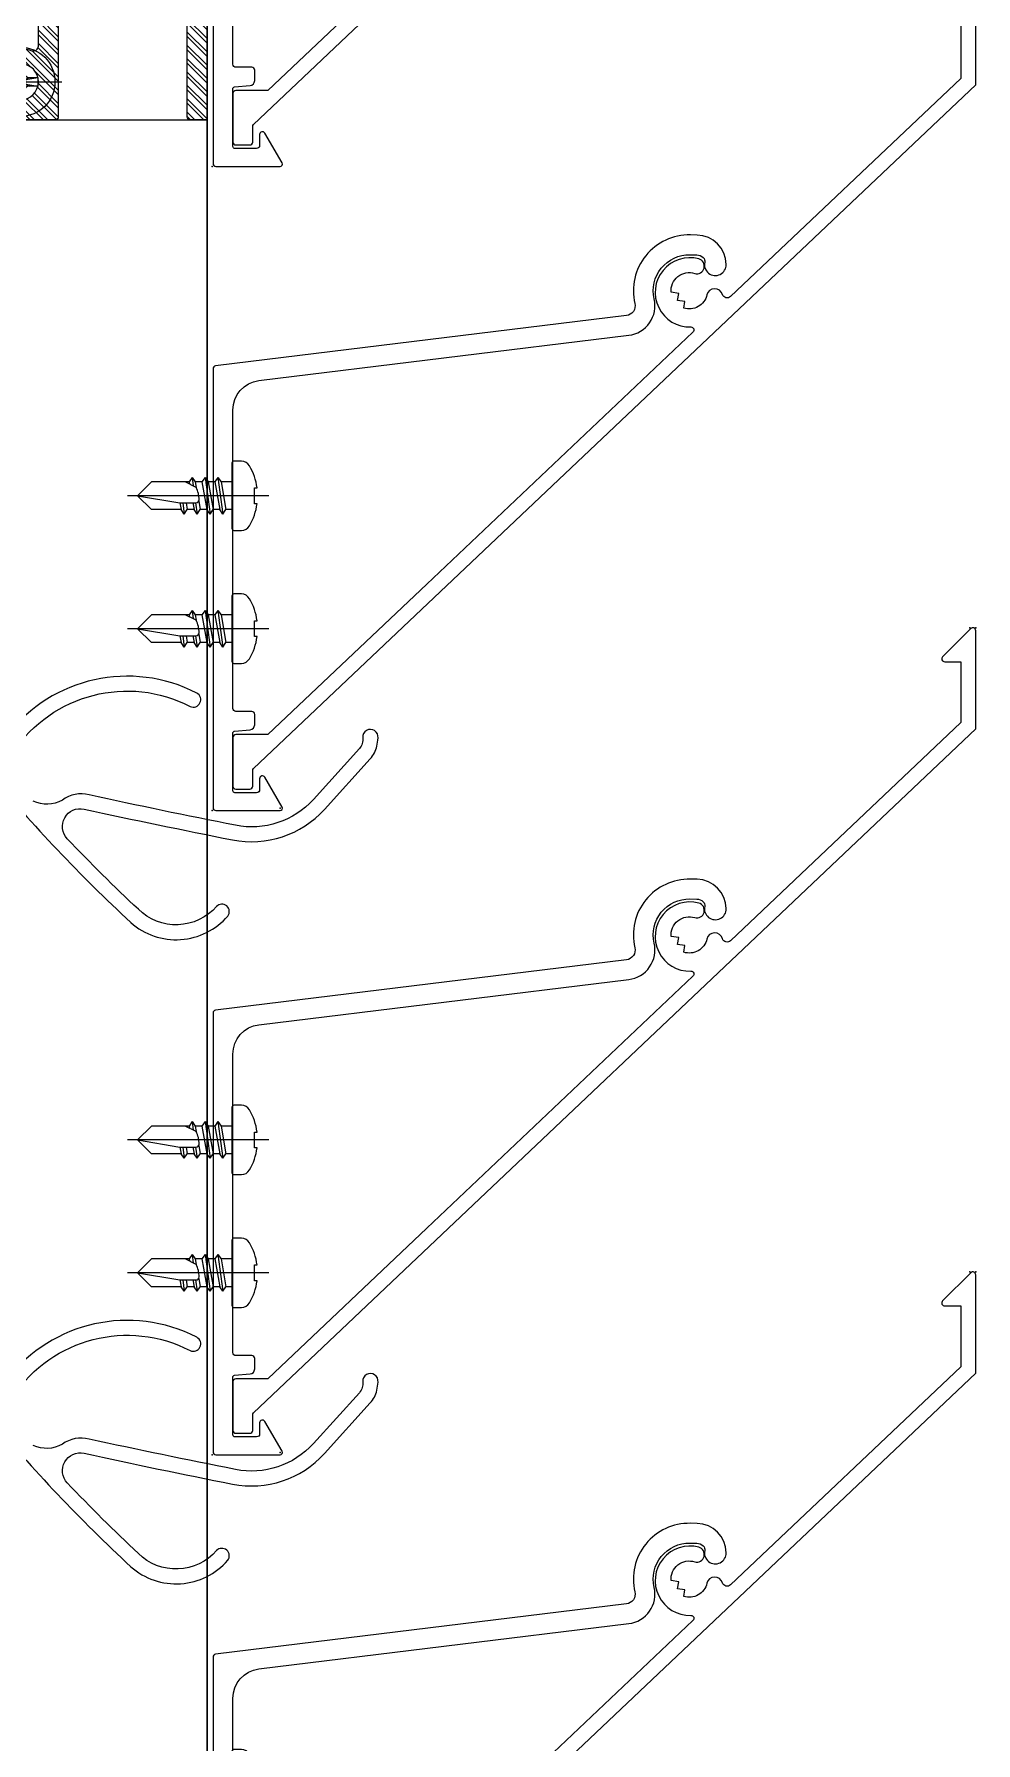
# Model space of a CAD drawing. Header units: millimetres. Extents: x -1379 to 1385823, y -4884429 to 548763.
# Drawn here: x 419149.2 to 419244.1, y -2330324.9 to -2330152.5 of the extents above; entities that cross this region are included whole.
import ezdxf

# ---------------------------------------------------------------- set-up
doc = ezdxf.new("R2010")
doc.units = ezdxf.units.MM
doc.set_wipeout_variables(frame=1)
doc.linetypes.add('CENTER', pattern=[50.800000000000004, 31.75, -6.35, 6.35, -6.35])
for name, color, linetype in [('010 - ASPG_ACCESSORIES_MAIN_COLOR_1', 7, 'Continuous'), ('010 - ASPG_EXTR_DEF_SUB', 7, 'Continuous'), ('010 - ASPG_EXTR_MAIN_COLOR_2', 7, 'Continuous'), ('010 - ASPG_FRAMING_CUT_COLOR_4', 7, 'Continuous'), ('010 - ASPG_FRAMING_HATCH_', 7, 'Continuous'), ('010 - ASPG_FRAMING_MAIN_COLOR_2', 7, 'Continuous'), ('010 - ASPG_FRAMING_SUB_COLOR_2', 7, 'Continuous'), ('010 - ASPG_FRAMING_WIPEOUT_', 7, 'Continuous'), ('BOLT & SCREW', 7, 'Continuous'), ('Center Line', 7, 'CENTER')]:
    doc.layers.add(name, color=color, linetype=linetype)
doc.layers.add('12-GRID', color=7, linetype='CENTER', lineweight=13)
doc.layers.add('SCREW', color=7, linetype='Continuous', lineweight=5)

# ---------------------------------------------------------------- blocks, each defined once
blk = doc.blocks.new('*U3530')
at = {"layer": '12-GRID', "color": 7, "linetype": 'CENTER'}
for p, q in [((5.684341886080801e-14, -6.200000000000029), (5.684341886080801e-14, 2.200000000000029)), ((-4.199999999999973, -2), (4.200000000000085, -2))]:
    blk.add_line(p, q, dxfattribs=at)
at = {"layer": 'BOLT & SCREW', "color": 7}
for p, q in [((-0.553537628269381, -1.771128018217196), (-1.767499999999847, -1.558125000000442)), ((-0.4577439635652332, -1.771128018217196), (-0.8837500000000146, -1.558125000000442)), ((-0.2288719817826677, -1.446462371730204), (-0.4418749999998197, -0.2325000000002947)), ((-0.2288719817826677, -1.542256036434869), (-0.4418749999998197, -1.116250000000048)), ((0.2288719817822642, -1.446462371730562), (0.4418749999996946, -0.2324999999999764)), ((0.2288719817822642, -1.542256036434869), (0.4418749999996946, -1.116250000000048)), ((0.4577439635647103, -1.771128018217196), (0.8837499999994917, -1.558125000000442)), ((0.5535376282692559, -1.771128018217196), (1.767500000000001, -1.558125000000124)), ((-0.553537628269381, -2.228871981782805), (-1.767500000000483, -2.441875000000354)), ((-0.4577439635652332, -2.228871981782805), (-0.8837500000000146, -2.441875000000354)), ((-0.2288719817826677, -2.457743963565131), (-0.4418749999998197, -2.883750000000271)), ((-0.2288719817821107, -2.553537628269438), (-0.4418749999998197, -3.767500000000023)), ((0.4418749999996946, -2.883750000000271), (0.2288719817829008, -2.457743963565131)), ((0.2288719817829008, -2.553537628269438), (0.4418749999999732, -3.767500000000023)), ((0.4577439635647103, -2.228871981782805), (0.8837500000001283, -2.441874999999877)), ((0.5535376282692559, -2.228871981782805), (1.767500000000001, -2.441874999999877))]:
    blk.add_line(p, q, dxfattribs=at)
for points in [[(-1.767500000000006, -1.558125000000442), (-0.8837500000001342, -1.558125000000442, 0.4142135623730394), (-0.4418749999998197, -1.116250000000048), (-0.4418749999998197, -0.2325000000002947), (0.4418749999996946, -0.2324999999999764), (0.4418749999996946, -1.116250000000048, 0.4142135623731505), (0.8837500000000089, -1.558125000000442), (1.76750000000012, -1.558125000000124), (1.76750000000012, -2.441874999999877), (0.8837500000000089, -2.441874999999877, 0.414213562373095), (0.4418749999996946, -2.883750000000271), (0.4418749999999732, -3.767500000000023), (-0.4418749999998197, -3.767500000000023), (-0.4418749999998197, -2.883750000000271, 0.4142135623730397), (-0.8837500000001342, -2.441875000000354), (-1.767500000000483, -2.441875000000354)], [(0.2288719817829008, -2.457743963565131, -0.414213562373095), (0.4577439635645909, -2.228871981782805), (0.5535376282692559, -2.228871981782805), (0.5535376282692559, -1.771128018217196), (0.4577439635645909, -1.771128018217196, -0.4142135623730951), (0.228871981782105, -1.542256036434869), (0.228871981782105, -1.446462371730562), (-0.2288719817826677, -1.446462371730204), (-0.2288719817826677, -1.542256036434869, -0.4142135623730951), (-0.4577439635649944, -1.771128018217196), (-0.553537628269381, -1.771128018217196), (-0.553537628269381, -2.228871981782805), (-0.4577439635649944, -2.228871981782805, -0.4142135623730951), (-0.2288719817826677, -2.457743963565131), (-0.2288719817822698, -2.553537628269438), (0.2288719817829008, -2.553537628269438)]]:
    blk.add_lwpolyline(points, format="xyb", close=True, dxfattribs=at)
blk.add_circle((5.684341886080801e-14, -2), 3.5, dxfattribs=at)
blk = doc.blocks.new('000_ASPG_TYP_FILES_20260218-010703_FRAME_EXTR_')
at = {"layer": '010 - ASPG_FRAMING_HATCH_'}
h = blk.add_hatch(dxfattribs=at)
h.set_pattern_fill('ANSI32', scale=0.1, angle=180)
h.set_pattern_definition([(225, (0, 0), (0.6735192090801866, -0.6735192090801868), []), (225, (-0.4490130000000001, 5.498823332255506e-17), (0.6735192090801866, -0.6735192090801868), [])])
edge = h.paths.add_edge_path()
edge.add_line((1.999999996740371, 15.99999999965075), (1.999999996740371, 1.999999999941792))
edge.add_line((1.999999996740371, 1.999999999941792), (39.69999999750871, 1.999999999941792))
edge.add_arc((39.69999999730499, 1.700000000040752), 0.2999999999010399, -3.891028654834372e-08, 89.99999996109239, ccw=False)
edge.add_line((39.99999999720603, 1.699999999837019), (39.99999999720603, 0.2999999996973202))
edge.add_arc((39.69999999750872, 0.2999999996973131), 0.2999999996973131, -90.00000000000142, 1.4210854715202004e-12, ccw=False)
edge.add_line((39.69999999750871, 0), (0.2999999996973202, 0))
edge.add_arc((0.2999999996973273, 0.2999999996973273), 0.2999999996973273, 180.0000000000013, 269.99999999999864, ccw=False)
edge.add_line((0, 0.2999999996973202), (0, 17.69999999989523))
edge.add_arc((0.2999999999301508, 17.70000000012806), 0.2999999999301508, 90.00000004446741, 180.0000000444674, ccw=False)
edge.add_line((0.2999999996973202, 18.00000000005821), (22.5570233851904, 18.00000000005821))
edge.add_arc((22.5570233856712, 18.50000000026317), 0.5000000002049632, 269.9999999449049, 380.2095453190142)
edge.add_arc((26.1699999981368, 19.82999999686102), 3.349999998908497, 182.0637942974167, 200.2095453254992, ccw=False)
edge.add_arc((23.58168000320438, 19.73672835517209), 0.7599999998138507, 2.0637943418387863, 182.0637943418388, ccw=False)
edge.add_arc((26.16999999910358, 19.82999999939922), 1.830000000338361, 182.0637943388468, 447.9362056470717)
edge.add_arc((26.263271644013, 22.41831999551505), 0.7600000000549151, 87.93620564125177, 267.9362056412518, ccw=False)
edge.add_arc((26.16999999863267, 19.8300000075356), 3.349999992334041, 69.79045460402187, 87.9362056313708, ccw=False)
edge.add_arc((27.49999999788272, 23.44297661244421), 0.5000000006038865, 249.7904545688332, 359.9999999442181)
edge.add_line((27.9999999984866, 23.44297661195742), (27.9999999984866, 26.67999999993481))
edge.add_line((27.9999999984866, 26.67999999993481), (28.49999999674037, 27.17999999958556))
edge.add_line((28.49999999674037, 27.17999999958556), (27.9999999984866, 27.67999999970198))
edge.add_line((27.9999999984866, 27.67999999970198), (27.9999999984866, 38.61999999982072))
edge.add_line((27.9999999984866, 38.61999999982072), (28.49999999674037, 39.11999999993714))
edge.add_line((28.49999999674037, 39.11999999993714), (27.9999999984866, 39.62000000005355))
edge.add_line((27.9999999984866, 39.62000000005355), (27.9999999984866, 42.85702338756528))
edge.add_arc((27.49999999787862, 42.85702338707262), 0.5000000006079759, 5.645408219420843e-08, 110.2095454304945)
edge.add_arc((26.16999999884449, 46.46999999186602), 3.349999992147246, 272.0637943651193, 290.20954539329375, ccw=False)
edge.add_arc((26.263271644013, 43.88168000403675), 0.7600000000258301, 92.06379435882718, 272.0637943588272, ccw=False)
edge.add_arc((26.16999999910502, 46.47000000012492), 1.830000000339747, 272.0637943528818, 537.9362056611998)
edge.add_arc((23.58168000320438, 46.56327164435061), 0.7599999998138507, 177.9362056581612, 357.9362056581612, ccw=False)
edge.add_arc((26.16999999825318, 46.47000000263876), 3.349999999025627, 159.7904546748206, 177.9362057022633, ccw=False)
edge.add_arc((22.55702338551316, 47.7999999994954), 0.500000000434755, 339.790454661877, 450.0000000369852)
edge.add_line((22.5570233851904, 48.29999999993015), (0.2999999996973202, 48.29999999993015))
edge.add_arc((0.2999999996973095, 48.59999999962746), 0.2999999996973131, 179.9999999999987, 270.00000000000205, ccw=False)
edge.add_line((0, 48.59999999962747), (0, 59.99999999994179))
edge.add_arc((0.2999999996973202, 59.99999999994179), 0.2999999996973202, 90, 180, ccw=False)
edge.add_line((0.2999999996973202, 60.29999999963911), (4.999999997438863, 60.29999999963911))
edge.add_line((4.999999997438863, 60.29999999963911), (4.999999997438863, 64.99999999959255))
edge.add_arc((5.299999997369017, 64.99999999982538), 0.2999999999301544, 90.0000000444681, 180.0000000444674, ccw=False)
edge.add_line((5.299999997136183, 65.29999999975553), (29.99999999883585, 65.29999999975553))
edge.add_line((29.99999999883585, 65.29999999975553), (29.99999999883585, 63.59999999997672))
edge.add_arc((29.69999999890567, 63.59999999974391), 0.2999999999301721, -89.99999995552861, 4.4463320136856055e-08, ccw=False)
edge.add_line((29.69999999913853, 63.29999999981374), (7.299999997485429, 63.29999999981374))
edge.add_arc((7.29999999771826, 62.99999999988358), 0.2999999999301508, 90.00000004446738, 180.0000000444674)
edge.add_line((6.999999997788109, 62.99999999965075), (6.999999997788109, 58.29999999969732))
edge.add_line((6.999999997788109, 58.29999999969732), (2.300000000162981, 58.29999999969732))
edge.add_arc((2.299999998300336, 57.99999999813735), 0.3000000015599653, 89.99999964426098, 179.999999644261)
edge.add_line((1.999999996740371, 58), (1.999999996740371, 50.60000000003492))
edge.add_arc((2.299999998533172, 50.60000000166475), 0.3000000017928013, 180.000000311273, 270.0000003112706)
edge.add_line((2.300000000162981, 50.29999999987194), (29.69999999913853, 50.29999999987194))
edge.add_arc((29.6999999989348, 49.9999999999709), 0.299999999901047, -3.890897914970992e-08, 89.99999996109108, ccw=False)
edge.add_line((29.99999999883585, 49.99999999976717), (29.99999999883585, 26.67999999993481))
edge.add_line((29.99999999883585, 26.67999999993481), (29.99999999883585, 16.29999999981374))
edge.add_arc((29.6999999989057, 16.2999999995809), 0.2999999999301508, -89.99999995553259, 4.446741286301403e-08, ccw=False)
edge.add_line((29.69999999913853, 15.99999999965075), (1.999999996740371, 15.99999999965075))
at = {"layer": '010 - ASPG_FRAMING_CUT_COLOR_4', "color": 7}
blk.add_lwpolyline([(1.999999996740371, 15.99999999965075), (1.999999996740371, 1.999999999941792), (39.69999999750871, 1.999999999941792, -0.4142135623731089), (39.99999999720603, 1.699999999837019), (39.99999999720603, 0.2999999996973202, -0.4142135623731089), (39.69999999750871, 0), (0.2999999996973202, 0, -0.4142135623730811), (0, 0.2999999996973202), (0, 17.69999999989523, -0.4142135623730951), (0.2999999996973202, 18.00000000005821), (22.5570233851904, 18.00000000005821, 0.5217296884731124), (23.02624112786725, 18.67272727261297, -0.07934163687482358), (22.82217297761235, 19.70935906958766, -1), (24.34118702879641, 19.76409764075652, 2.296345716993233), (26.23590235819574, 21.65881296969019, -1), (26.29064092983026, 23.17782702133991, -0.0793416368716021), (27.32727272447664, 22.9737588702119, 0.5217296884801942), (27.9999999984866, 23.44297661195742), (27.9999999984866, 26.67999999993481), (28.49999999674037, 27.17999999958556), (27.9999999984866, 27.67999999970198), (27.9999999984866, 38.61999999982072), (28.49999999674037, 39.11999999993714), (27.9999999984866, 39.62000000005355), (27.9999999984866, 42.85702338756528, 0.5217296884727316), (27.32727272447664, 43.3262411293108, -0.07934163687522733), (26.29064092983026, 43.122172978241, -1), (26.23590235819574, 44.64118702983251, 2.296345716995783), (24.34118702879641, 46.53590235876618, -1), (22.82217297761235, 46.59064092993503, -0.07934163687201433), (23.02624112786725, 47.62727272690972, 0.5217296884786579), (22.5570233851904, 48.29999999993015), (0.2999999996973202, 48.29999999993015, -0.4142135623731158), (0, 48.59999999962747), (0, 59.99999999994179, -0.414213562373095), (0.2999999996973202, 60.29999999963911), (4.999999997438863, 60.29999999963911), (4.999999997438863, 64.99999999959255, -0.4142135623730879), (5.299999997136183, 65.29999999975553), (29.99999999883585, 65.29999999975553), (29.99999999883585, 63.59999999997672, -0.4142135623730533), (29.69999999913853, 63.29999999981374), (7.299999997485429, 63.29999999981374, 0.4142135623730949), (6.999999997788109, 62.99999999965075), (6.999999997788109, 58.29999999969732), (2.300000000162981, 58.29999999969732, 0.4142135623730948), (1.999999996740371, 58), (1.999999996740371, 50.60000000003492, 0.4142135623730845), (2.300000000162981, 50.29999999987194), (29.69999999913853, 50.29999999987194, -0.4142135623730951), (29.99999999883585, 49.99999999976717), (29.99999999883585, 26.67999999993481), (29.99999999883585, 16.29999999981374, -0.4142135623730951), (29.69999999913853, 15.99999999965075)], format="xyb", close=True, dxfattribs=at)
at = {"color": 7}
for p in [(26.16999999736436, 48.46999999973923), (26.16999999736436, 21.82999999966705)]:
    blk.add_blockref('*U3530', p, dxfattribs=at)
blk = doc.blocks.new('PZG35-9D5')
at = {"layer": 'Center Line', "color": 7}
blk.add_line((1.4210854715202e-14, 3.733653355866409), (1.4210854715202e-14, -10.53404386090006), dxfattribs=at)
at = {"layer": 'SCREW', "color": 7}
for p, q in [((-1.399999999999963, 2.842170943040401e-14), (-1.399999999999963, -1.090192378864657)), ((1.399999999999991, 0), (1.399999999999991, -0.5901923788647139)), ((-1.850000000000009, -1.399999999999977), (1.850000000000037, -0.8999999999999773)), ((-1.850000000000009, -1.399999999999977), (-1.399999999999963, -1.090192378864685)), ((-1.850000000000009, -1.399999999999977), (-1.399999999999963, -1.709807621135297)), ((-1.399999999999963, -1.090192378864685), (1.399999999999991, -0.5901923788646855)), ((-1.399999999999963, -1.709807621135297), (1.399999999999991, -1.209807621135297)), ((-1.399999999999963, -1.709807621135269), (-1.399999999999963, -2.390192378864697)), ((1.850000000000037, -0.8999999999999773), (1.399999999999991, -0.5901923788646855)), ((1.850000000000037, -0.8999999999999773), (1.399999999999991, -1.209807621135297)), ((1.399999999999991, -1.209807621135269), (1.399999999999991, -1.890192378864725)), ((-1.850000000000009, -2.699999999999989), (1.850000000000037, -2.199999999999989)), ((-1.850000000000009, -2.699999999999989), (-1.399999999999963, -2.390192378864697)), ((-1.850000000000009, -2.699999999999989), (-1.399999999999963, -3.009807621135309)), ((-1.399999999999963, -2.390192378864697), (1.399999999999991, -1.890192378864697)), ((-1.399999999999963, -3.009807621135309), (1.399999999999991, -2.509807621135309)), ((-1.399999999999963, -3.009807621135309), (-1.399999999999963, -3.690192378864708)), ((0.5619885887190463, -3.339837273736322), (1.399999999999991, -3.190192378864708)), ((1.850000000000037, -2.199999999999989), (1.399999999999991, -1.890192378864697)), ((1.850000000000037, -2.199999999999989), (1.399999999999991, -2.509807621135309)), ((1.399999999999991, -2.50980762113528), (1.399999999999991, -3.190192378864708)), ((1.850000000000037, -3.5), (1.399999999999991, -3.190192378864708)), ((-1.850000000000009, -4), (-1.399999999999963, -3.690192378864708)), ((-1.850000000000009, -4), (-0.9911470940920566, -3.883938796498938)), ((-1.850000000000009, -4), (-1.399999999999963, -4.30980762113532)), ((-1.399999999999963, -3.690192378864708), (-0.8446989986695002, -3.591031485769975)), ((-1.399999999999963, -4.30980762113532), (-1.184865735341859, -4.271390788160659)), ((-1.399999999999963, -4.309807621135349), (-1.399999999999963, -8.099999999999966)), ((0.7141825614195483, -3.653488843051434), (1.850000000000037, -3.5)), ((0.7141825614195483, -3.932275020881832), (1.399999999999991, -3.80980762113532)), ((0.7141825614195483, -4.612659778611231), (1.399999999999991, -4.49019237886472)), ((0.7141825614195483, -4.953488843051389), (1.850000000000037, -4.800000000000011)), ((0.7141825614195483, -5.232275020881843), (1.399999999999991, -5.109807621135332)), ((1.850000000000037, -3.5), (1.399999999999991, -3.80980762113532)), ((1.399999999999991, -3.809807621135349), (1.399999999999991, -4.490192378864691)), ((1.850000000000037, -4.800000000000011), (1.399999999999991, -4.49019237886472)), ((1.850000000000037, -4.800000000000011), (1.399999999999991, -5.109807621135332)), ((1.399999999999991, -5.109807621135332), (1.399999999999991, -8.099999999999966)), ((1.4210854715202e-14, -9.5), (-1.399999999999963, -8.099999999999966)), ((1.4210854715202e-14, -9.5), (1.399999999999991, -8.099999999999966))]:
    blk.add_line(p, q, dxfattribs=at)
blk.add_lwpolyline([(1.4210854715202e-14, -9.5), (0.7141825614195483, -5.232275020881843), (0.7141825614195483, -3.600899293750615, 0.4176573264866609), (0.4106596181599826, -3.300919979679151, 0.1081021898226624), (-0.8446989986694433, -3.591031485769975), (-1.399999999999991, -4.701675652739141)], format="xyb", dxfattribs=at)
blk = doc.blocks.new('*U3139')
at = {"layer": 'SCREW', "color": 7}
blk.add_lwpolyline([(3.026373332565058, 1.780836269555209, 0.09905967801670053), (0.7999999999999687, 2.546427498927414), (0.7999999999999687, 2.274284095813357), (-0.800000000000054, 2.274284095813357), (-0.800000000000054, 2.546427498927414, 0.09905967801670058), (-3.026373332565143, 1.780836269555209, 0.2665876613401604), (-3.500000000000043, 0.9556546004010897), (-3.500000000000043, 0.1999999999999886, 0.4142135623730938), (-3.300000000000054, 0), (3.299999999999997, 0, 0.4142135623731049), (3.499999999999986, 0.1999999999999886), (3.499999999999957, 0.9556546004010897, 0.2665876613401604)], format="xyb", close=True, dxfattribs=at)
blk.add_blockref('PZG35-9D5', (-1.4210854715202e-14, 0), dxfattribs=at)
blk = doc.blocks.new('*U3144')
at = {"color": 7}
blk.add_point((0, 0), dxfattribs=at)
at = {"layer": '010 - ASPG_ACCESSORIES_MAIN_COLOR_1', "color": 7}
blk.add_lwpolyline([(-39.69999999902211, -0.5999999995172398, 0.4142135623731156), (-39.99999999883585, -0.8999999995638059), (-39.99999999883585, -7.366962144914214, 0.5773502691897371), (-39.65044321701862, -7.568778847059366), (-36.64260295056738, -5.832201459393036, 0.7673269879794871), (-36.78520590183325, -5.299999999645297), (-37.89999999874271, -5.299999999645297, -0.4142135623735732), (-38.19999999902211, -4.999999999656938), (-38.19999999902211, -2.799999999587089, -0.4142135623730951), (-37.99999999883585, -2.59999999951724), (-32.18326623388566, -2.59999999951724, -0.3888787318530097), (-31.98402729420923, -2.782568851142787), (-31.8474567013327, -4.343577870872468, 0.3888787318530089), (-31.34935935237445, -4.799999999528882), (-30.29999999911524, -4.799999999528882, 0.4142135623732408), (-29.99999999883585, -4.499999999540523), (-29.99999999883585, -2.899999999505599, -0.4142135623731785), (-29.69999999902211, -2.59999999951724), (0.4107479506637901, -2.59999999951724, -0.3789692262628873), (3.38851808081381, -5.235465979035143), (7.952927200356498, -42.5207682372482, 0.4465929586642906), (11.6177961837966, -45.07649022702281, -0.4898018444424612), (16.07846395508386, -48.68238816667036), (16.06490363762714, -49.36225294566866, -0.1824796859550777), (15.80227640201338, -50.01801436272836, -0.2679491924113072), (15.32539491611533, -50.16829426406803, 1.122114645179816), (15.09990952932276, -52.3421093734276, 0.4050039718497206), (18.0645059288945, -49.40213623346681), (18.07806624681689, -48.72227145435209, 0.4898054953707174), (11.15966573380865, -43.12966807454978, -0.4465970485362636), (9.938031048281118, -42.27776159492242), (4.866356541635469, -0.8481197821154633, 0.3641755342157969), (4.570876519894227, -0.5999999995172398)], format="xyb", close=True, dxfattribs=at)
at = {"layer": '010 - ASPG_EXTR_DEF_SUB', "color": 7}
for p in [(-39.99999999883585, -0.4999999995172402), (43.44495566345738, -76.89999999944341), (43.44495566345738, -77.49999999954052)]:
    blk.add_point(p, dxfattribs=at)
at = {"layer": '010 - ASPG_EXTR_MAIN_COLOR_2', "color": 7}
blk.add_lwpolyline([(11.37409105408005, -48.15170148877115), (11.47245816211216, -47.43577758665815), (12.17779493960552, -47.55667202338264), (12.29266474000178, -46.78670596401826, -0.5355375090189683), (14.1918134491425, -49.16870282323253, 0.9915718169393263), (15.66379558271728, -49.57599316951273, 1.157025413028558), (8.792231505503878, -48.77291728999153, -0.6885576205791355), (8.274611146422103, -48.98797988444021), (-17.14292736421339, -22.16859813180672), (-32.34153279638849, -6.131750148785431), (-32.34153279638849, -2.899999981694054, 0.4143115081626392), (-32.64163311407901, -2.59999999951724), (-37.54163311352022, -2.59999999951724, 0.4141156188887998), (-37.84153278893791, -2.899999981635847), (-37.84153278893791, -4.299999988411218, 0.4142135623731781), (-37.54153279098682, -4.599999986478724), (-35.98884801496752, -4.599999986478724, -0.205894629290155), (-35.77110154624097, -4.693635078269653), (33.22969053988345, -77.49999999954052), (43.14495566324331, -77.49999999954052, 0.6681786376628355), (43.35708769806661, -76.98786796536915), (40.5215537941549, -74.1523340573247, 0.6681786381757795), (40.00942175951786, -74.36446609156592), (40.00942175951786, -75.99999999802712), (33.87471885257401, -75.99999999802712), (11.86384030175395, -52.7751643466243, -0.5583539238224016), (12.08261241135187, -51.95244935475676, 0.7662751832817146), (12.03674733010121, -50.39291741001107, -0.4385828234445206), (10.70630855322815, -48.05207626283555)], format="xyb", close=True, dxfattribs=at)
at = {"layer": 'SCREW', "color": 7, "rotation": 180}
for p in [(-21.64901723782532, -2.499999999924694), (-8.237076249206439, -2.499999999924694)]:
    blk.add_blockref('*U3139', p, dxfattribs=at)
blk = doc.blocks.new('*U1740')
at = {"color": 7}
blk.add_wipeout([(1609.9999999999995, 4.000000002065917), (60.00000000297587, 4), (60.00000000297587, 69.30000000000018), (1609.9999999999995, 69.30000000206564)], dxfattribs=at).dxf.layer = '010 - ASPG_FRAMING_WIPEOUT_'
at = {"layer": '010 - ASPG_FRAMING_MAIN_COLOR_2', "color": 7}
blk.add_lwpolyline([(1580.000000001164, 69.30000000206564), (90.00000000181171, 69.3), (90.00000000181171, 6), (1580.000000001164, 6.000000002065654)], close=True, dxfattribs=at)
at = {"layer": '010 - ASPG_FRAMING_SUB_COLOR_2', "color": 7}
blk.add_lwpolyline([(1610, 4.000000002065654), (60.00000000297587, 4), (60.00000000297587, 69.3), (1610, 69.30000000206564)], close=True, dxfattribs=at)
at = {"color": 7, "xscale": -1, "rotation": 180}
for p in [(1420.299999999115, 69.3), (1485.299999999115, 69.3), (1550.299999999115, 69.3), (1615.299999999115, 69.3)]:
    blk.add_blockref('*U3144', p, dxfattribs=at)
at = {"color": 7, "xscale": -1}
blk.add_blockref('000_ASPG_TYP_FILES_20260218-010703_FRAME_EXTR_', (1610, 4.000000002065654), dxfattribs=at)
blk = doc.blocks.new('C-1-IV01_REV00_20260605-140059_LOPF_ASPG')
at = {"color": 7, "xscale": -1, "rotation": 270}
blk.add_blockref('*U1740', (16493, -2577), dxfattribs=at)
blk = doc.blocks.new('*U3027')
at = {"layer": '010 - ASPG_EXTR_DEF_SUB', "color": 7}
for p in [(1300, -2.503952600818593e-10), (1365, -2.629150230859523e-10)]:
    blk.add_point(p, dxfattribs=at)
at = {"layer": '010 - ASPG_EXTR_MAIN_COLOR_2', "color": 7}
for points in [[(1303.562908510212, 29.38496566230305, 0.03067395406819984), (1288.463012880646, 15.057299645309, 0.4171002255848137), (1289.114368729759, 5.272964204935022, 0.9355530918984264), (1290.096664154902, 6.406584819470197, -0.4344100119147308), (1289.803354519885, 14.29476617461177, -0.01499848524836865), (1296.920564806089, 21.45455419165654, -0.7383485292466446), (1299.917139344383, 19.76412730289729, 0.004917316774645771), (1296.806699985173, 4.803864106169101, 0.2636109069979271), (1299.880209933501, -4.460317215259522), (1304.995733695105, -9.0842362651195, 0.1258843890439943), (1306.267761250492, -9.75378296444552, 0.04427494949630078), (1307.089544059709, -9.866966023243833, 1.107654826573523), (1307.125459210947, -8.331805701792575, -0.2155958426847688), (1306.023226659279, -7.991025417129379), (1300.886052070651, -3.3475361964841, -0.2636109069978752), (1298.278225447517, 4.512981288350318, -0.004854851929905817), (1301.34138361644, 19.2550769997585, 0.2339601468136614), (1300.815442486666, 21.95487343797566, -0.2408104543272742), (1300.710313410033, 24.90310810661748, -0.1041570884704408)], [(1305.700679264031, 26.88725557001879, -0.3817208427142056), (1310.273619593587, 9.06909841733858, 0.9773819303748196), (1311.620311295614, 8.407760736165699, 0.3611050424324235), (1307.408162182663, 27.50327562533192, -0.4961260631527202)], [(1368.562908510212, 29.38496566229053, 0.03067395406819984), (1353.463012880646, 15.05729964529648, 0.4171002255848137), (1354.114368729759, 5.272964204922502, 0.9355530918984264), (1355.096664154902, 6.406584819457677, -0.4344100119147308), (1354.803354519885, 14.29476617459925, -0.01499848524836865), (1361.920564806089, 21.45455419164402, -0.7383485292466446), (1364.917139344383, 19.76412730288477, 0.004917316774645771), (1361.806699985173, 4.803864106156581, 0.2636109069979271), (1364.880209933501, -4.460317215272042), (1369.995733695105, -9.08423626513202, 0.1258843890439943), (1371.267761250492, -9.75378296445804, 0.04427494949630078), (1372.089544059709, -9.866966023256353, 1.107654826573523), (1372.125459210947, -8.331805701805095, -0.2155958426847688), (1371.023226659279, -7.991025417141898), (1365.886052070651, -3.34753619649662, -0.2636109069978752), (1363.278225447517, 4.512981288337798, -0.004854851929905817), (1366.34138361644, 19.25507699974598, 0.2339601468136614), (1365.815442486666, 21.95487343796314, -0.2408104543272742), (1365.710313410033, 24.90310810660496, -0.1041570884704408)], [(1370.700679264031, 26.88725557000627, -0.3817208427142056), (1375.273619593587, 9.06909841732606, 0.9773819303748196), (1376.620311295614, 8.407760736153179, 0.3611050424324235), (1372.408162182663, 27.5032756253194, -0.4961260631527202)]]:
    blk.add_lwpolyline(points, format="xyb", dxfattribs=at)

msp = doc.modelspace()

# ---------------------------------------------------------------- block references
at = {"color": 7}
msp.add_blockref('C-1-IV01_REV00_20260605-140059_LOPF_ASPG', (402604.3046021664, -2329164.177214643), dxfattribs=at)

# ---------------------------------------------------------------- next in the draw order: block references
at = {"color": 7, "rotation": 90}
msp.add_blockref('*U3027', (419173.9715643114, -2331595.644176787), dxfattribs=at)

doc.saveas('drawing.dxf')
